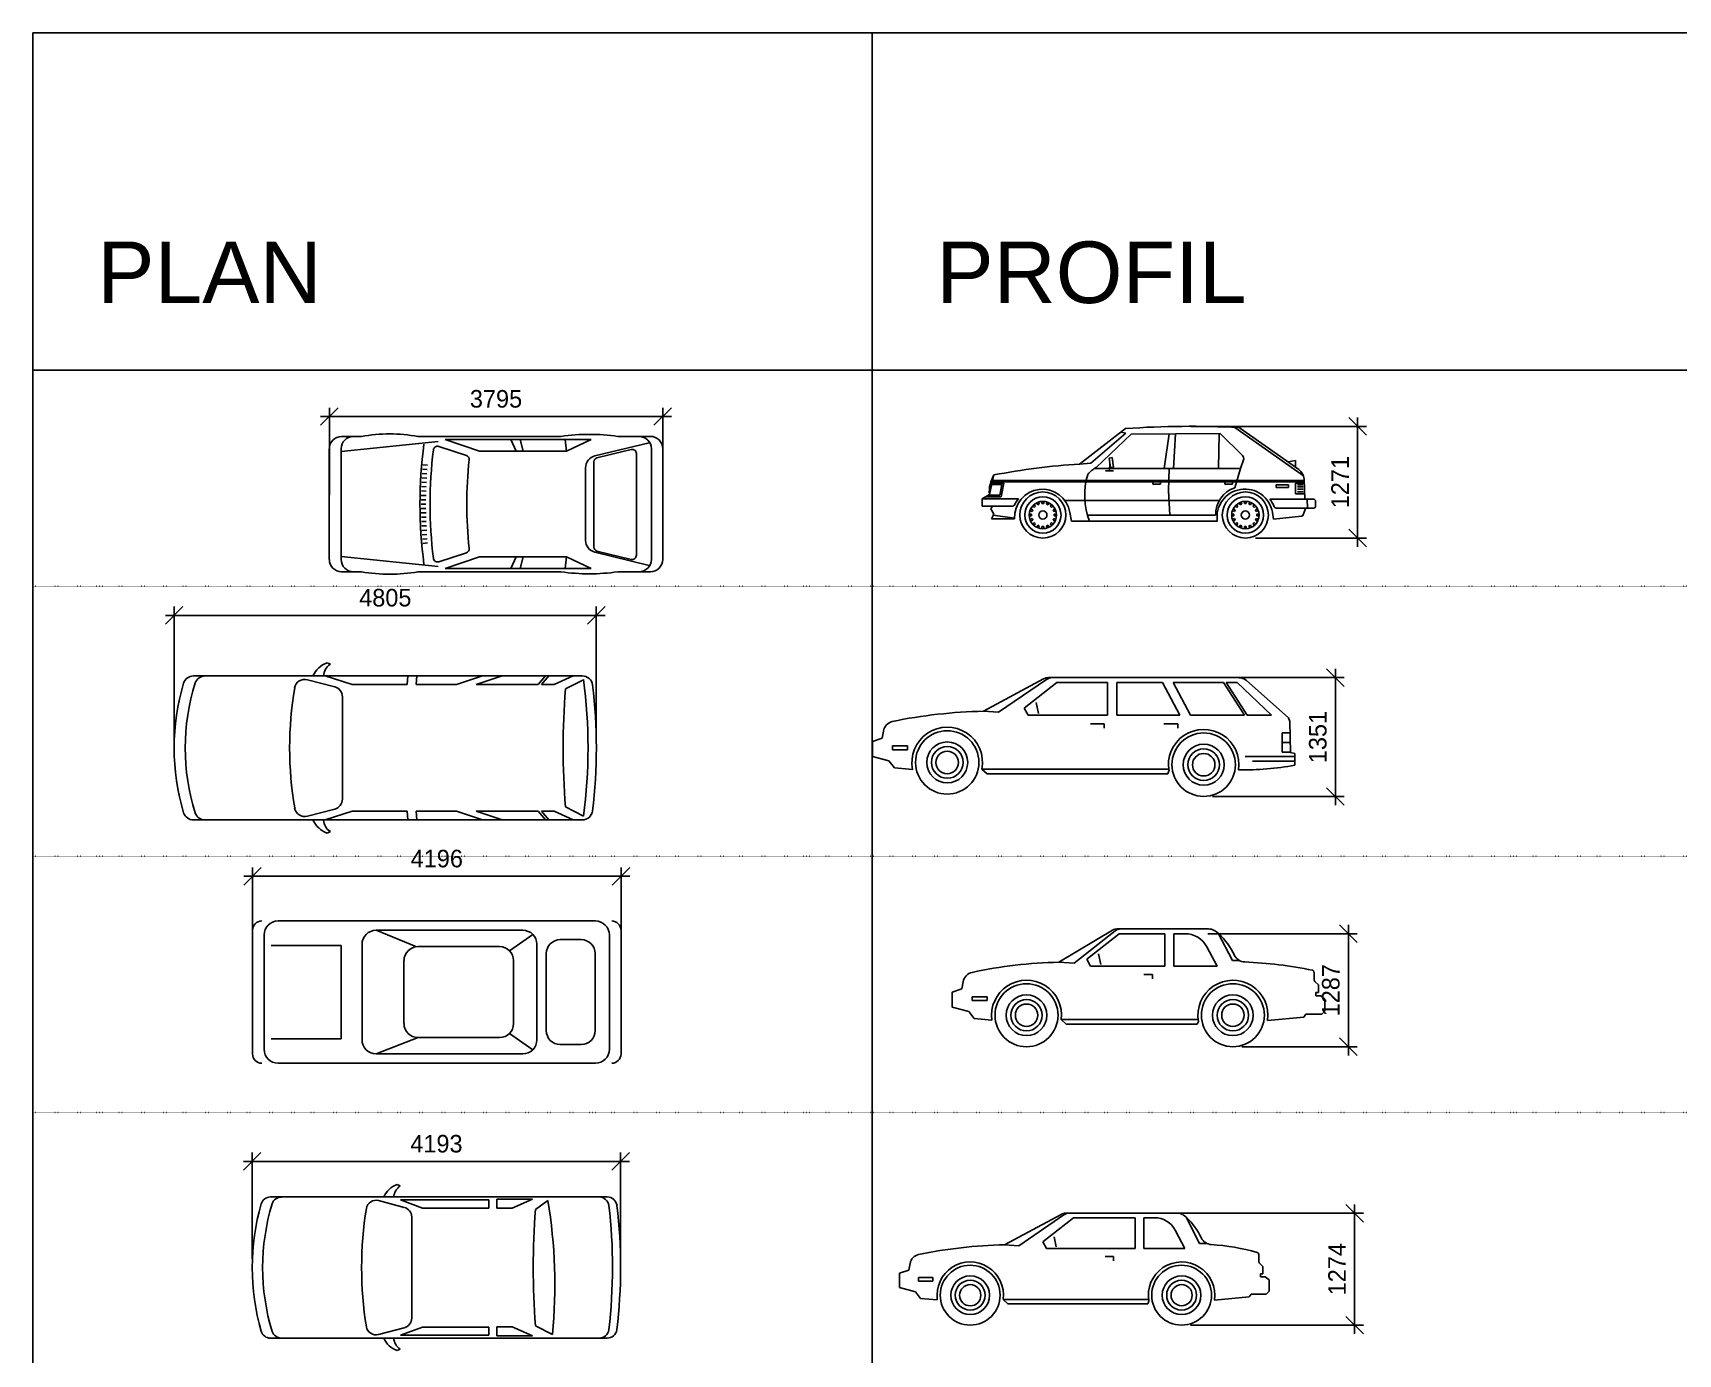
# Model space of a CAD drawing. Header units: millimetres. Extents: x 85290 to 188623, y -54691 to 10726.
# Drawn here: x 85290 to 104017, y -4310 to 10726 of the extents above; entities that cross this region are included whole.
import ezdxf

# ---------------------------------------------------------------- set-up
doc = ezdxf.new("R2010")
doc.units = ezdxf.units.MM
doc.linetypes.add('ACAD_ISO07W100', pattern=[3, 0, -3])
for name, color, linetype in [('AUTO', 150, 'Continuous'), ('RAZMER', 5, 'Continuous'), ('tekst', 53, 'Continuous')]:
    doc.layers.add(name, color=color, linetype=linetype)
doc.styles.add('Luda', font='arial.ttf', dxfattribs={"height": 250})
doc.styles.add('WROMLATS', font='wromlats.shx', dxfattribs={"bigfont": 'bigfont.shx'})
doc.dimstyles.new('juka', dxfattribs={"dimscale": 100, "dimtxt": 2, "dimasz": 2, "dimexe": 1, "dimexo": 1, "dimgap": 1, "dimtad": 1, "dimtoh": 1, "dimdec": 0, "dimzin": 0, "dimdsep": 46, "dimtxsty": 'WROMLATS', "dimblk": 'OBLIQUE', "dimcen": -3, "dimdle": 1, "dimclrd": 256, "dimclre": 256, "dimclrt": 256, "dimadec": 0, "dimazin": 0, "dimtfac": 1, "dimtdec": 0, "dimtix": 1, "dimtmove": 2, "dimatfit": 3, "dimldrblk": 'ORIGIN2', "dimfxl": 1, "dimtvp": 2.5, "dimtolj": 1, "dimtzin": 0, "dimarcsym": 0})

# ---------------------------------------------------------------- blocks, each defined once
blk = doc.blocks.new('a_34')
at = {"linetype": 'Continuous'}
for p, q in [((-966.9, 203.7), (-907.4, 203.7)), ((-737.2, 203.7), (-306.4, 203.7)), ((-135.1, 203.7), (-36.9, 203.7)), ((-1003.9, -166.8), (-1003.9, 166.8)), ((-675.7, 188.3), (-968.5, 158.2)), ((-968.5, -166.8), (-968.5, 166.8)), ((-591.1, 146.6), (-674.4, 173.6)), ((-655.3, 194.3), (-215.8, 194.3)), ((-551.5, 159.1), (-655.3, 194.3)), ((-290, 159.1), (-551.5, 159.1)), ((-457.7, 194.3), (-441.2, 159.1)), ((-429, 194.3), (-420.3, 159.1)), ((-293.8, 194.3), (-290, 159.1)), ((-215.8, 194.3), (-290, 159.1)), ((-203.9, 145), (-40.3, 184.7)), ((-198, 139.3), (-94.6, 164.4)), ((-79.4, 152.5), (-79.4, -154.4)), ((-34.1, -166.8), (-34.1, 166.8)), ((0, -166.8), (0, 166.8)), ((-723.3, 105.2), (-708.9, 104.1)), ((-722.2, 118.3), (-707.8, 117.1)), ((-232.1, -109.1), (-232.1, 109.1)), ((-207.4, 127.4), (-207.4, -129.3)), ((-726.3, 52.7), (-711.9, 52.1)), ((-725.7, 65.8), (-711.4, 65.1)), ((-725.1, 79), (-710.6, 78.1)), ((-724.2, 92.1), (-709.8, 91.1)), ((-727.3, 13.1), (-712.9, 13)), ((-727.1, 26.3), (-712.7, 26)), ((-726.8, 39.5), (-712.4, 39.1)), ((-727.4, 0), (-712.9, 0)), ((-727.3, -13.1), (-712.9, -13)), ((-727.1, -26.3), (-712.7, -26)), ((-726.8, -39.5), (-712.4, -39.1)), ((-726.3, -52.7), (-711.9, -52.1)), ((-725.7, -65.8), (-711.4, -65.1)), ((-725.1, -79), (-710.6, -78.1)), ((-724.2, -92.1), (-709.8, -91.1)), ((-723.3, -105.2), (-708.9, -104.1)), ((-722.2, -118.3), (-707.8, -117.1)), ((-591.1, -146.6), (-674.4, -173.6)), ((-203.9, -145), (-40.3, -184.7)), ((-198, -141.3), (-94.6, -166.4)), ((-675.7, -188.3), (-968.5, -158.2)), ((-551.5, -159.1), (-655.3, -194.3)), ((-655.3, -194.3), (-215.8, -194.3)), ((-290, -159.1), (-551.5, -159.1)), ((-457.7, -194.3), (-441.2, -159.1)), ((-429, -194.3), (-420.3, -159.1)), ((-293.8, -194.3), (-290, -159.1)), ((-215.8, -194.3), (-290, -159.1)), ((-966.9, -203.7), (-907.4, -203.7)), ((-737.2, -203.7), (-306.4, -203.7)), ((-135.1, -203.7), (-36.9, -203.7))]:
    blk.add_line(p, q, dxfattribs=at)
for centre, radius, start, end in [((-966.9, 166.8), 36.9, 90.0171, 179.9829), ((-931.6, 166.8), 36.9, 90.0171, 179.9829), ((-822.3, -267.5), 478.8, 79.7616, 100.2384), ((-220.8, -377.7), 587.7, 81.6216, 98.3784), ((-71, 166.8), 36.9, 0.0171, 89.9828), ((-36.9, 166.9), 36.9, 359.9176, 90.0825), ((629.7, 0), 1360.7, 172.3671, 187.6329), ((645, 0), 1345.4, 173.0262, 186.9738), ((-678.2, 161.9), 12.3, 71.8301, 173.1644), ((-91.7, 152.5), 12.3, 0.0891, 103.6339), ((-595, 134.8), 12.4, 354.0256, 71.8945), ((637.1, 0), 1227.1, 173.7528, 186.2472), ((-195.2, 109.1), 36.9, 103.6822, 179.9556), ((-195.1, 127.4), 12.3, 103.7393, 180.0891), ((-595, -134.8), 12.4, 288.1055, 5.9744), ((-195.2, -109.1), 36.9, 180.0444, 256.3177), ((-195.1, -129.3), 12.3, 179.911, 256.2607), ((-966.9, -166.8), 36.9, 180.0171, 269.9829), ((-931.6, -166.8), 36.9, 180.0171, 269.9829), ((-678.2, -161.9), 12.3, 186.8356, 288.1699), ((-91.7, -154.4), 12.3, 256.3661, 359.9108), ((-71, -166.8), 36.9, 270.0172, 359.9829), ((-36.9, -166.9), 36.9, 269.9174, 0.0824), ((-822.3, 267.5), 478.8, 259.7616, 280.2384), ((-220.8, 377.7), 587.7, 261.6216, 278.3784)]:
    blk.add_arc(centre, radius, start, end, dxfattribs=at)
blk = doc.blocks.new('a_35')
at = {"linetype": 'Continuous'}
for p, q in [((-360.5, 329.6), (-499.3, 222.7)), ((-465.4, 225.3), (-359.5, 316)), ((-344.3, 312.8), (-449.4, 212.2)), ((-359.5, 316), (-375.2, 318.4)), ((-76.2, 315.2), (-344.3, 312.8)), ((-229, 313.9), (-244.8, 209.9)), ((-210, 314), (-216.7, 209.9)), ((-78.9, 315.2), (-81.4, 209.9)), ((-8.8, 248.3), (-76.2, 315.2)), ((175.1, 187), (-31.5, 333.2)), ((161.1, 206.3), (-14.2, 330.3)), ((-499.3, 222.7), (-465.4, 225.3)), ((-453.6, 209.9), (-14.7, 209.9)), ((-421.6, 202.1), (-397.3, 202.1)), ((-400.8, 242.2), (-409.9, 241)), ((-406, 212), (-409.9, 241)), ((-408, 226.5), (-409.5, 202.1)), ((-397, 213.2), (-406, 212)), ((-397, 213.2), (-400.8, 242.2)), ((-229, 209.9), (-231.9, 142.9)), ((-14.7, 209.9), (-31.6, 151.2)), ((-14.7, 209.9), (-5.9, 235.5)), ((128.8, 229.2), (150.8, 234)), ((150.8, 234), (150.8, 213.6)), ((150.8, 214.6), (150.8, 214.6)), ((-757.1, 190), (-771, 131.3)), ((-763.8, 161.4), (-733.1, 161.4)), ((-762.8, 165.6), (-727.1, 165.6)), ((-762, 173.5), (176.9, 173.5)), ((-762, 169), (177.1, 169)), ((-733.1, 161.4), (-739.6, 129.1)), ((-727.1, 165.6), (-735.4, 123.7)), ((-278.2, 162.2), (-278.2, 169)), ((-255.3, 162.2), (-278.2, 162.2)), ((-255.3, 169), (-255.3, 162.2)), ((-61.5, 162.2), (-61.5, 169)), ((-38.7, 162.2), (-61.5, 162.2)), ((-38.7, 169), (-38.7, 162.2)), ((92.6, 160.3), (92.6, 152.3)), ((130.3, 160.3), (92.6, 160.3)), ((92.6, 152.3), (130.3, 152.3)), ((130.3, 152.3), (130.3, 160.3)), ((177.3, 165.1), (151.1, 165.1)), ((151.1, 165.1), (151.1, 133.6)), ((157.1, 160.3), (174.4, 160.3)), ((157.1, 154.1), (174.4, 154.1)), ((179.4, 117.2), (176.7, 177.8)), ((-771, 131.3), (-792.4, 118.5)), ((-792.4, 118.5), (-792.4, 95.6)), ((-683, 118.5), (-792.4, 118.5)), ((-735.4, 123.7), (-783.7, 123.7)), ((-739.6, 129.1), (-774.6, 129.1)), ((-637.1, 100.4), (-632.2, 95.6)), ((-628, 106.5), (-625.4, 100.1)), ((-625.4, 100.1), (-620.6, 102.1)), ((-623.2, 108.5), (-620.6, 102.1)), ((-612.5, 110.7), (-612.5, 103.7)), ((-612.5, 103.7), (-607.2, 103.7)), ((-607.2, 110.7), (-607.2, 103.7)), ((-596.5, 108.5), (-599.2, 102.1)), ((-599.2, 102.1), (-594.3, 100.1)), ((-591.6, 106.5), (-594.3, 100.1)), ((-582.6, 100.4), (-587.4, 95.6)), ((-543.9, 113.4), (-78.4, 113.4)), ((-231.9, 142.9), (-227.4, 68.7)), ((-27.3, 100.4), (-22.4, 95.6)), ((-18.2, 106.5), (-15.5, 100.1)), ((-15.5, 100.1), (-10.7, 102.1)), ((-13.4, 108.5), (-10.7, 102.1)), ((-2.6, 110.7), (-2.6, 103.7)), ((-2.6, 103.7), (2.6, 103.7)), ((2.6, 110.7), (2.6, 103.7)), ((13.4, 108.5), (10.7, 102.1)), ((10.7, 102.1), (15.5, 100.1)), ((18.2, 106.5), (15.5, 100.1)), ((27.3, 100.4), (22.4, 95.6)), ((73.3, 117.2), (205.2, 117.2)), ((151.1, 133.6), (178.7, 133.6)), ((157.1, 147.1), (174.4, 147.1)), ((157.1, 139.2), (174.4, 139.2)), ((186.9, 90.1), (185.7, 117.2)), ((211.6, 96.4), (211.3, 111.1)), ((-792.4, 95.6), (-701.2, 95.6)), ((-761.9, 95.6), (-766.1, 87.8)), ((-766.1, 87.8), (-757.9, 72.1)), ((-757.9, 72.1), (-764.4, 58.4)), ((-764.4, 58.4), (-695, 58.4)), ((-695.1, 60), (-759.2, 69.4)), ((-651, 72), (-644.1, 72)), ((-651, 66.9), (-644.1, 66.9)), ((-648.9, 82.8), (-642.5, 80.2)), ((-648.9, 56.1), (-642.5, 58.7)), ((-646.9, 87.6), (-640.5, 85)), ((-646.9, 51.2), (-640.5, 53.9)), ((-644.1, 66.9), (-644.1, 72)), ((-642.5, 80.2), (-640.5, 85)), ((-640.5, 53.9), (-642.5, 58.7)), ((-640.8, 96.8), (-635.9, 91.9)), ((-635.9, 91.9), (-632.2, 95.6)), ((-587.4, 95.6), (-583.8, 91.9)), ((-578.9, 96.8), (-583.8, 91.9)), ((-572.8, 87.6), (-579.2, 85)), ((-579.2, 85), (-577.1, 80.2)), ((-577.1, 58.7), (-579.2, 53.9)), ((-572.8, 51.2), (-579.2, 53.9)), ((-570.8, 82.8), (-577.1, 80.2)), ((-570.8, 56.1), (-577.1, 58.7)), ((-575.6, 72), (-575.6, 66.9)), ((-568.7, 72), (-575.6, 72)), ((-568.7, 66.9), (-575.6, 66.9)), ((-524, 50.9), (-528.5, 77.4)), ((-524, 50.9), (-84.4, 50.9)), ((-475.2, 68.7), (-89.5, 68.7)), ((-41.2, 72), (-34.3, 72)), ((-41.2, 66.9), (-34.3, 66.9)), ((-39.1, 82.8), (-32.7, 80.2)), ((-39.1, 56.1), (-32.7, 58.7)), ((-37, 87.6), (-30.6, 85)), ((-37, 51.2), (-30.6, 53.9)), ((-34.3, 66.9), (-34.3, 72)), ((-32.7, 80.2), (-30.6, 85)), ((-30.6, 53.9), (-32.7, 58.7)), ((-30.9, 96.8), (-26.1, 91.9)), ((-26.1, 91.9), (-22.4, 95.6)), ((22.4, 95.6), (26.1, 91.9)), ((31, 96.8), (26.1, 91.9)), ((37, 87.6), (30.6, 85)), ((30.6, 85), (32.7, 80.2)), ((32.7, 58.7), (30.6, 53.9)), ((37, 51.2), (30.6, 53.9)), ((39.1, 82.8), (32.7, 80.2)), ((39.1, 56.1), (32.7, 58.7)), ((41.2, 72), (34.3, 72)), ((34.3, 72), (34.3, 66.9)), ((41.2, 66.9), (34.3, 66.9)), ((84.9, 56.9), (81.4, 77.4)), ((84.9, 56.9), (169.2, 66)), ((92.8, 90.1), (205.5, 90.1)), ((174.3, 69.9), (180.3, 85.7)), ((180.7, 88.2), (180.6, 90.1)), ((-640.8, 42.1), (-635.9, 47)), ((-637.1, 38.5), (-632.2, 43.3)), ((-632.2, 43.3), (-635.9, 47)), ((-628, 32.4), (-625.4, 38.8)), ((-620.6, 36.8), (-625.4, 38.8)), ((-623.2, 30.4), (-620.6, 36.8)), ((-607.2, 35.2), (-612.5, 35.2)), ((-612.5, 28.2), (-612.5, 35.2)), ((-607.2, 28.2), (-607.2, 35.2)), ((-594.3, 38.8), (-599.2, 36.8)), ((-596.5, 30.4), (-599.2, 36.8)), ((-591.6, 32.4), (-594.3, 38.8)), ((-583.8, 47), (-587.4, 43.3)), ((-582.6, 38.5), (-587.4, 43.3)), ((-578.9, 42.1), (-583.8, 47)), ((-30.9, 42.1), (-26.1, 47)), ((-27.3, 38.5), (-22.4, 43.3)), ((-22.4, 43.3), (-26.1, 47)), ((-18.2, 32.4), (-15.5, 38.8)), ((-10.7, 36.8), (-15.5, 38.8)), ((-13.4, 30.4), (-10.7, 36.8)), ((-2.6, 28.2), (-2.6, 35.2)), ((2.6, 35.2), (-2.6, 35.2)), ((2.6, 28.2), (2.6, 35.2)), ((15.5, 38.8), (10.7, 36.8)), ((13.4, 30.4), (10.7, 36.8)), ((18.2, 32.4), (15.5, 38.8)), ((26.1, 47), (22.4, 43.3)), ((27.3, 38.5), (22.4, 43.3)), ((31, 42.1), (26.1, 47))]:
    blk.add_line(p, q, dxfattribs=at)
for centre, radius in [((-609.8, 69.4), 69.4), ((-609.8, 69.4), 54.6), ((-609.8, 69.4), 41.2), ((0, 69.4), 69.4), ((0, 69.4), 54.7), ((0, 69.4), 41.2), ((0, 69.4), 41.2), ((-609.8, 69.4), 12.4), ((0, 69.4), 12.4)]:
    blk.add_circle(centre, radius, dxfattribs=at)
for centre, radius, start, end in [((-167.1, -2392.1), 2728.6, 86.9234, 94.0644), ((-21.4, 320), 12.6, 54.9578, 86.5805), ((-17.4, 239.6), 12.3, 340.6596, 45.1819), ((-363.3, -1878.4), 2105.6, 93.7049, 100.7793), ((-412, 140.9), 80.5, 117.6927, 140.7544), ((140.3, 176.4), 36.4, 2.1646, 55.1198), ((-673.9, 139.2), 97.4, 148.5782, 184.6302), ((-274.4, 128.9), 209.6, 162.5112, 201.8236), ((-5.9, 71.7), 83.6, 107.9059, 182.0611), ((-701.3, 101.8), 6.19, 270.3047, 334.5374), ((-623.2, 65.5), 79.9, 138.4402, 155.1071), ((-611.2, 63.3), 83.9, 9.6933, 183.3784), ((-1.4, 63.4), 84, 9.6632, 188.5113), ((8.3, 62.9), 84.7, 21.5745, 39.8593), ((205, 110.9), 6.29, 1.8673, 88.8356), ((92.7, 96.2), 6.06, 200.8374, 270.4021), ((168.4, 72.3), 6.36, 277.3235, 338.5427), ((173.9, 87.9), 6.77, 340.7146, 2.0542), ((205.6, 96.2), 6.03, 268.7806, 1.9144)]:
    blk.add_arc(centre, radius, start, end, dxfattribs=at)
blk = doc.blocks.new('a_36')
at = {"linetype": 'Continuous'}
for p, q in [((-379.6, 278.6), (-522.2, 202)), ((-486.3, 199.9), (-373, 277.2)), ((84.2, 281.6), (-368, 281.6)), ((200.8, 186.5), (100.5, 275.4)), ((-425.4, 209.1), (-348.2, 270.2)), ((-348.2, 270.2), (-227.9, 270.2)), ((-227.9, 270.2), (-227.9, 192.9)), ((-206.3, 270.2), (-206.3, 192.9)), ((-206.3, 270.2), (-97.7, 270.2)), ((-56.4, 192.9), (-97.7, 270.2)), ((-31.6, 192.9), (-72.8, 270.2)), ((-72.8, 270.2), (46.9, 270.2)), ((96.7, 192.9), (46.9, 270.2)), ((103.2, 192.9), (53.4, 270.2)), ((53.4, 270.2), (79.3, 270.2)), ((79.3, 270.2), (160.8, 192.9)), ((-522.2, 202), (-486.3, 199.9)), ((-416, 192.9), (-425.4, 209.1)), ((-397.1, 222.4), (-391.9, 196.9)), ((-227.9, 192.9), (-416, 192.9)), ((-268.8, 172.2), (-236.3, 172.2)), ((-236.3, 172.2), (-236.3, 161.9)), ((-56.4, 192.9), (-206.3, 192.9)), ((-94.2, 172.2), (-61.7, 172.2)), ((-61.7, 172.2), (-61.7, 161.9)), ((96.7, 192.9), (-31.6, 192.9)), ((160.8, 192.9), (103.2, 192.9)), ((204.3, 177.6), (200.8, 186.5)), ((205.8, 103.8), (204.3, 177.6)), ((-762.6, 138.3), (-785.8, 130.4)), ((-785.8, 130.4), (-785.8, 94.6)), ((-759.6, 155), (-762.6, 138.3)), ((-738, 119.6), (-702.5, 119.6)), ((-738, 110.7), (-738, 119.6)), ((-702.5, 119.6), (-702.5, 110.7)), ((204.8, 151.1), (186.1, 151.1)), ((186.1, 151.1), (186.1, 104.8)), ((186.1, 127.9), (205.3, 127.9)), ((-785.8, 94.6), (-746.3, 84.1)), ((-746.3, 84.1), (-733.1, 67.4)), ((-702.5, 110.7), (-738, 110.7)), ((98, 94.5), (216.1, 94.5)), ((216.1, 83.7), (115.7, 83.7)), ((186.1, 104.8), (205.8, 104.8)), ((216.1, 101.9), (205.8, 103.8)), ((216.1, 74), (216.1, 101.9)), ((-733.1, 67.4), (-690.1, 63.7)), ((-526, 64.9), (-513.5, 53.6)), ((-83, 64.9), (-526, 64.9)), ((-513.5, 53.6), (-85.2, 53.6)), ((-85.2, 53.6), (-82.3, 60.3))]:
    blk.add_line(p, q, dxfattribs=at)
for centre, radius in [((-608.2, 80.6), 75.2), ((-608.2, 80.6), 48.6), ((-608.2, 80.6), 37.5), ((0, 75.2), 75.2), ((0, 75.2), 48.7), ((-608.2, 80.6), 26.7), ((0, 75.2), 37.5), ((0, 75.2), 26.7)]:
    blk.add_circle(centre, radius, dxfattribs=at)
for centre, radius, start, end in [((-367.7, 255.9), 25.7, 90.6263, 117.724), ((-358.9, 256.4), 25.2, 90.51, 124.1134), ((84, 256.4), 25.1, 48.9103, 89.6088), ((-496.3, -1001.2), 1203.5, 91.2358, 101.6089), ((-731.7, 150.2), 28.3, 103.8131, 170.1151), ((-608.2, 80.5), 83.7, 349.2326, 191.6066), ((0, 75.3), 83.6, 351.4975, 190.3391), ((93, 745.7), 682.8, 269.1379, 280.3894)]:
    blk.add_arc(centre, radius, start, end, dxfattribs=at)
blk = doc.blocks.new('a_37')
at = {"linetype": 'Continuous'}
for p, q in [((-630.6, 198.4), (-638.5, 201.9)), ((-955.3, 170.8), (-33.4, 170.8)), ((-684.9, 161.9), (-620.4, 145)), ((-643.1, 170.8), (-579.4, 150.2)), ((-448.5, 150.2), (-446.9, 170.8)), ((-426.9, 150.2), (-425.3, 170.8)), ((-269.8, 170.8), (-331.8, 150.2)), ((-223, 170.8), (-285, 150.2)), ((-120.5, 170.8), (-137.6, 150.2)), ((-112.7, 170.8), (-129.7, 150.2)), ((-54.9, 170.8), (-99.9, 150.2)), ((-73.3, 139.8), (-30.6, 161.9)), ((-602.1, 121.2), (-602.1, -121.1)), ((-579.4, 150.2), (-448.5, 150.2)), ((-426.9, 150.2), (-331.8, 150.2)), ((-285, 150.2), (-137.6, 150.2)), ((-129.7, 150.2), (-99.9, 150.2)), ((-684.9, -161.9), (-620.4, -144.9)), ((-643.1, -170.8), (-579.4, -150.1)), ((-579.4, -150.1), (-448.5, -150.1)), ((-448.5, -150.1), (-446.9, -170.8)), ((-426.9, -150.1), (-425.3, -170.8)), ((-426.9, -150.1), (-331.8, -150.1)), ((-269.8, -170.8), (-331.8, -150.1)), ((-223, -170.8), (-285, -150.1)), ((-285, -150.1), (-137.6, -150.1)), ((-120.5, -170.8), (-137.6, -150.1)), ((-112.7, -170.8), (-129.7, -150.1)), ((-129.7, -150.1), (-99.9, -150.1)), ((-54.9, -170.8), (-99.9, -150.1)), ((-73.3, -139.8), (-30.8, -161.7)), ((-955.3, -170.8), (-33.6, -170.8)), ((-630.6, -198.4), (-638.5, -201.8))]:
    blk.add_line(p, q, dxfattribs=at)
for centre, radius, start, end in [((-618.8, 146.8), 58.4, 109.6789, 155.7399), ((-612, 168.9), 34.9, 122.3214, 176.8404), ((-955.2, 146.2), 24.7, 90.1079, 162.4252), ((-927.8, 146.2), 24.6, 90.0276, 161.4374), ((-691.2, 138.1), 24.6, 75.1722, 170.127), ((-33.4, 146.3), 24.6, 7.3198, 90.0292), ((-1213.9, 0.9), 1194.2, 352.1758, 7.7498), ((-460.8, 0), 540.3, 163.4825, 196.5175), ((-464, 0), 511, 162.4556, 197.5444), ((123.6, 0), 850.9, 170.3706, 189.6294), ((-626.7, 121.2), 24.6, 359.9513, 75.2558), ((1721, 0), 1799.8, 175.5447, 184.4553), ((-1228.1, 0.9), 1228.1, 352.9727, 6.9466), ((-955.2, -146.1), 24.7, 197.5748, 269.8921), ((-927.8, -146.2), 24.6, 198.5626, 269.9724), ((-691.2, -138.1), 24.6, 189.873, 284.8278), ((-626.7, -121.2), 24.6, 284.7442, 0.0487), ((-33.6, -146.2), 24.6, 269.9606, 352.6107), ((-618.8, -146.8), 58.4, 204.2601, 250.3211), ((-612, -168.9), 34.9, 183.1596, 237.6786)]:
    blk.add_arc(centre, radius, start, end, dxfattribs=at)
blk = doc.blocks.new('a_38')
at = {"linetype": 'Continuous'}
for p, q in [((-326.4, 315.9), (-471.3, 229)), ((-430.5, 226.6), (-318.9, 314.3)), ((-66.1, 319.1), (-313.2, 319.1)), ((-396.1, 237.1), (-308.6, 306.3)), ((-308.6, 306.3), (-184.8, 306.3)), ((-184.8, 306.3), (-184.8, 218.7)), ((-160.3, 306.3), (-129.9, 306.3)), ((-160.3, 306.3), (-160.3, 218.7)), ((-42.9, 218.7), (-70.8, 270.9)), ((-39.8, 308), (-1.2, 233.2)), ((-471.3, 229), (-430.5, 226.6)), ((-385.5, 218.7), (-396.1, 237.1)), ((-364, 252.1), (-358.2, 223.1)), ((-1.2, 233.2), (18.9, 233.2)), ((-184.8, 218.7), (-385.5, 218.7)), ((-241.5, 195.3), (-217.7, 195.3)), ((-217.7, 195.3), (-217.7, 183.5)), ((-42.9, 218.7), (-160.3, 218.7)), ((219.9, 183), (219.9, 202)), ((-734.3, 156.7), (-760.6, 147.8)), ((-760.6, 147.8), (-760.6, 107.2)), ((-731, 175.8), (-734.3, 156.7)), ((-706.4, 125.5), (-706.4, 135.5)), ((-706.4, 135.5), (-666.2, 135.5)), ((-666.2, 135.5), (-666.2, 125.5)), ((232.2, 167.3), (223.8, 174.6)), ((224.9, 146.7), (232.2, 146.7)), ((224.9, 137.8), (224.9, 146.7)), ((238.1, 137.8), (224.9, 137.8)), ((232.2, 146.7), (232.2, 167.3)), ((249.5, 128.8), (238.1, 137.8)), ((-760.6, 107.2), (-715.9, 95.3)), ((-715.9, 95.3), (-700.8, 76.4)), ((-666.2, 125.5), (-706.4, 125.5)), ((249.5, 97), (241.1, 88.1)), ((249.5, 128.8), (249.5, 97)), ((-700.8, 76.4), (-653.3, 72.3)), ((-94.1, 73.6), (-465.2, 73.6)), ((-465.2, 73.6), (-451.9, 60.8)), ((-451.9, 60.8), (-96.5, 60.8)), ((-96.5, 60.8), (-93.3, 68.3)), ((192.5, 80.3), (93.8, 71.3)), ((198.1, 88.1), (192.5, 80.3)), ((241.1, 88.1), (198.1, 88.1))]:
    blk.add_line(p, q, dxfattribs=at)
for centre, radius in [((-559.3, 85.3), 85.4), ((-559.3, 85.3), 55.2), ((0, 85.3), 85.3), ((0, 85.3), 55.2), ((-559.3, 85.3), 42.5), ((-559.3, 85.3), 30.3), ((0, 85.3), 42.5), ((0, 85.3), 30.3)]:
    blk.add_circle(centre, radius, dxfattribs=at)
for centre, radius, start, end in [((-313.3, 291.2), 27.9, 89.7842, 118.0102), ((-303.2, 291.4), 27.7, 89.8209, 124.3497), ((-66, 285.8), 33.3, 62.299, 90.2179), ((-76.6, 266.3), 55.5, 46.1166, 61.9786), ((-129.9, 239.2), 67.1, 28.1512, 89.9408), ((-180.3, 158.9), 204.9, 25.9184, 46.0321), ((-442.4, -1041.6), 1270.9, 91.302, 102.0177), ((33.9, 262.8), 33.3, 205.6494, 266.7141), ((-20, -972.7), 1203.4, 78.6982, 87.5225), ((-699.3, 170.3), 32.1, 103.8131, 170.1151), ((-559.3, 85.3), 94.8, 352.8978, 187.891), ((0, 85.3), 94.8, 351.518, 190.318), ((214.4, 202.2), 5.42, 358.4949, 75.0133), ((230.9, 183), 11, 179.9879, 230.1469)]:
    blk.add_arc(centre, radius, start, end, dxfattribs=at)
blk = doc.blocks.new('a_39')
at = {"linetype": 'Continuous'}
for p, q in [((-69.5, 192.7), (-929.5, 192.7)), ((-999, 167.4), (-999, -167.4)), ((-967.4, 154.8), (-967.4, -154.8)), ((-556.6, 123.2), (-664.1, 167.4)), ((-664.1, 167.4), (-266, 167.4)), ((-302.4, 112.1), (-239.2, 156.3)), ((-108, 142.2), (-164.9, 142.2)), ((-31.6, -154.8), (-31.6, 154.8)), ((0, 167.4), (0, -167.4)), ((-948.4, 126.4), (-758.9, 126.4)), ((-758.9, 126.4), (-758.9, -126.4)), ((-702, -129.5), (-702, 129.5)), ((-550.3, 123.2), (-329.2, 123.2)), ((-228.1, 129.5), (-228.1, -129.5)), ((-202.8, 104.2), (-202.8, -104.2)), ((-70.1, -104.2), (-70.1, 104.2)), ((-588.3, -85.3), (-588.3, 85.3)), ((-291.3, 85.3), (-291.3, -85.3)), ((-758.9, -126.4), (-948.4, -126.4)), ((-550.3, -123.2), (-664.1, -167.4)), ((-329.2, -123.2), (-550.3, -123.2)), ((-302.4, -112.1), (-239.2, -156.3)), ((-266, -167.4), (-664.1, -167.4)), ((-164.9, -142.2), (-108, -142.2)), ((-929.5, -192.7), (-69.5, -192.7))]:
    blk.add_line(p, q, dxfattribs=at)
for centre, radius, start, end in [((-973.7, 167.5), 25.2, 89.9139, 180.0862), ((-929.5, 154.8), 37.9, 90.0017, 179.9983), ((-69.5, 154.8), 37.9, 0.0017, 89.9983), ((-25.3, 167.4), 25.3, 0.0456, 89.9544), ((-664.1, 129.6), 37.9, 89.9653, 180.0862), ((-266, 129.6), 37.9, 359.9138, 90.0347), ((-164.9, 104.2), 37.9, 90.0017, 179.9983), ((-108.1, 104.2), 37.9, 0.0018, 89.9466), ((-550.3, 85.3), 37.9, 90.0017, 179.9983), ((-329.2, 85.3), 37.9, 0.0017, 89.9982), ((-550.3, -85.3), 37.9, 180.0017, 269.9983), ((-329.2, -85.3), 37.9, 270.0018, 359.9983), ((-664.1, -129.6), 37.9, 179.9138, 270.0347), ((-266, -129.6), 37.9, 269.9653, 0.0862), ((-164.9, -104.2), 37.9, 180.0017, 269.9983), ((-108.1, -104.2), 37.9, 270.0533, 359.9982), ((-973.7, -167.5), 25.2, 179.9138, 270.0861), ((-929.5, -154.8), 37.9, 180.0017, 269.9983), ((-69.5, -154.8), 37.9, 270.0017, 359.9983), ((-25.3, -167.4), 25.3, 270.0456, 359.9544)]:
    blk.add_arc(centre, radius, start, end, dxfattribs=at)
blk = doc.blocks.new('a_49')
at = {"linetype": 'Continuous'}
for p, q in [((-326.6, 300.2), (-480.2, 217.6)), ((-441.5, 215.3), (-319.4, 298.7)), ((-375.8, 225.3), (-292.7, 291.1)), ((-12.8, 303.3), (-314, 303.3)), ((-292.7, 291.1), (-125.7, 291.1)), ((-125.7, 291.1), (-125.7, 207.8)), ((-102.4, 291.1), (-102.4, 207.8)), ((-102.4, 291.1), (-73.5, 291.1)), ((12.1, 292.6), (48.8, 221.6)), ((-365.7, 207.8), (-375.8, 225.3)), ((-345.3, 239.6), (-339.8, 212)), ((9.2, 207.8), (-17.4, 257.4)), ((-480.2, 217.6), (-441.5, 215.3)), ((-125.7, 207.8), (-365.7, 207.8)), ((-207.2, 185.6), (-184.6, 185.6)), ((-184.6, 185.6), (-184.6, 174.4)), ((9.2, 207.8), (-102.4, 207.8)), ((48.8, 221.6), (67.9, 221.6)), ((208.9, 173.9), (208.9, 192)), ((-739.1, 148.9), (-764.1, 140.5)), ((-764.1, 140.5), (-764.1, 101.9)), ((-736, 167), (-739.1, 148.9)), ((220.6, 159), (212.7, 165.9)), ((213.7, 130.9), (213.7, 139.4)), ((213.7, 139.4), (220.6, 139.4)), ((220.6, 139.4), (220.6, 159)), ((-764.1, 101.9), (-721.6, 90.6)), ((-721.6, 90.6), (-707.3, 72.6)), ((-712.6, 128.8), (-674.4, 128.8)), ((-712.6, 119.3), (-712.6, 128.8)), ((-674.4, 119.3), (-712.6, 119.3)), ((-674.4, 128.8), (-674.4, 119.3)), ((226.2, 130.9), (213.7, 130.9)), ((237.1, 122.4), (226.2, 130.9)), ((237.1, 92.2), (229.1, 83.7)), ((237.1, 122.4), (237.1, 92.2)), ((-707.3, 72.6), (-662.1, 68.7)), ((-483.4, 69.9), (-470.8, 57.8)), ((-89.4, 69.9), (-483.4, 69.9)), ((-470.8, 57.8), (-91.7, 57.8)), ((-91.7, 57.8), (-88.7, 64.9)), ((183, 76.3), (89.1, 67.8)), ((188.3, 83.7), (183, 76.3)), ((229.1, 83.7), (188.3, 83.7))]:
    blk.add_line(p, q, dxfattribs=at)
for centre, radius in [((-572.9, 81.1), 81.1), ((0, 81.1), 81.1), ((-572.9, 81.1), 52.4), ((-572.9, 81.1), 40.5), ((-572.9, 81.1), 28.8), ((0, 81.1), 52.4), ((0, 81.1), 40.4), ((0, 81.1), 28.7)]:
    blk.add_circle(centre, radius, dxfattribs=at)
for centre, radius, start, end in [((-314.1, 276.7), 26.5, 89.7842, 118.0102), ((-304.5, 276.9), 26.4, 89.8211, 124.3497), ((-73.4, 227.6), 63.5, 28.0429, 90.0491), ((-12.7, 271.6), 31.6, 62.299, 90.2179), ((-25.3, 249.6), 57, 46.7125, 61.3826), ((-122.7, 150.2), 196.2, 25.9563, 45.9058), ((82.3, 250), 31.8, 205.8888, 266.4746), ((-705.9, 161.8), 30.5, 103.8131, 170.1151), ((-451.7, -1086.5), 1304.4, 91.2513, 101.5619), ((45.2, -369.2), 588.4, 74.2252, 86.5706), ((203.8, 192.1), 5.15, 358.495, 75.0124), ((-572.8, 81.1), 90.1, 352.8976, 187.8913), ((0, 81.1), 90.1, 351.518, 190.3179), ((219.4, 173.9), 10.5, 179.9879, 230.1469)]:
    blk.add_arc(centre, radius, start, end, dxfattribs=at)
blk = doc.blocks.new('a_50')
at = {"linetype": 'Continuous'}
for p, q in [((-597.1, 221.1), (-605.7, 224.8)), ((-948.8, 191.3), (-36.2, 191.3)), ((-655.9, 181.6), (-586.1, 163.2)), ((-596.1, 183.2), (-357.4, 183.2)), ((-536.9, 161.4), (-596.1, 183.2)), ((-357.4, 183.2), (-357.4, 161.4)), ((-238.9, 185.4), (-335, 185.4)), ((-335, 185.4), (-335, 160.8)), ((-293.9, 160.8), (-238.9, 185.4)), ((-231, 157.6), (-197.1, 181.5)), ((-566.2, 137.4), (-566.2, -137.3)), ((-357.4, 161.4), (-536.9, 161.4)), ((-335, 160.8), (-293.9, 160.8)), ((-655.9, -181.5), (-586.1, -163.1)), ((-536.9, -161.3), (-596.1, -183.2)), ((-357.4, -161.3), (-536.9, -161.3)), ((-357.4, -183.2), (-357.4, -161.3)), ((-335, -160.8), (-293.9, -160.8)), ((-335, -185.3), (-335, -160.8)), ((-293.9, -160.8), (-238.9, -185.3)), ((-231, -157.5), (-184.8, -181.3)), ((-948.8, -191.2), (-36.4, -191.2)), ((-597.1, -221), (-605.7, -224.8)), ((-596.1, -183.2), (-357.4, -183.2)), ((-238.9, -185.3), (-335, -185.3))]:
    blk.add_line(p, q, dxfattribs=at)
for centre, radius, start, end in [((-584.1, 165), 63.6, 109.7851, 155.6336), ((-948.8, 164.6), 26.7, 90.0901, 162.5384), ((-919, 164.4), 26.8, 90.2038, 161.2612), ((-662.6, 155.8), 26.7, 75.3063, 169.993), ((-577, 189.2), 37.7, 122.2213, 176.8858), ((-1568.3, -46.5), 1390, 354.433, 9.4411), ((-58.1, 164.6), 26.7, 7.3561, 89.9134), ((-36.2, 164.6), 26.7, 7.3561, 89.9833), ((-370.2, 0), 628.2, 164.0608, 195.9392), ((-376, 0), 594.1, 163.0703, 196.9297), ((294.4, 0), 996.3, 170.7384, 189.2616), ((-592.9, 137.4), 26.7, 0.0066, 75.1306), ((1885.2, 0), 2122, 175.7412, 184.2588), ((-1454.7, 1), 1432.8, 353.2289, 6.6934), ((-1432.8, 1), 1432.8, 353.2289, 6.6934), ((-948.8, -164.5), 26.7, 197.4616, 269.9099), ((-919, -164.4), 26.8, 198.7388, 269.7962), ((-662.6, -155.7), 26.7, 190.007, 284.6937), ((-592.9, -137.3), 26.7, 284.8694, 359.9934), ((-58.3, -164.5), 26.7, 270.1004, 352.471), ((-36.5, -164.5), 26.7, 270.1004, 352.4711), ((-584.1, -164.9), 63.6, 204.3664, 250.2149), ((-577, -189.1), 37.7, 183.1142, 237.7787)]:
    blk.add_arc(centre, radius, start, end, dxfattribs=at)
blk = doc.blocks.new('_Oblique')
at = {"color": 0, "linetype": 'ByBlock', "lineweight": -2}
blk.add_line((-0.5, -0.5), (0.5, 0.5), dxfattribs=at)
blk = doc.blocks.new('*D70')
at = {"layer": 'Defpoints', "color": 0, "transparency": 16777216}
for p in [(88664, 6360), (88664, 5363), (92459, 5363)]:
    blk.add_point(p, dxfattribs=at)
at = {"layer": 'RAZMER', "lineweight": -2, "transparency": 16777216}
for p, q in [((88664, 5463), (88664, 6460)), ((92459, 5463), (92459, 6460)), ((92559, 6360), (88564, 6360))]:
    blk.add_line(p, q, dxfattribs=at)
at = {"layer": 'RAZMER', "lineweight": -2, "transparency": 16777216, "xscale": 200, "yscale": 200, "zscale": 200, "rotation": 180}
blk.add_blockref('_Oblique', (88664, 6360), dxfattribs=at)
at = {"layer": 'RAZMER', "lineweight": -2, "transparency": 16777216, "xscale": 200, "yscale": 200, "zscale": 200}
blk.add_blockref('_Oblique', (92459, 6360), dxfattribs=at)
at = {"layer": 'RAZMER', "transparency": 16777216, "insert": (90561, 6560), "char_height": 200, "attachment_point": 5, "style": 'WROMLATS'}
blk.add_mtext('\\A1;3795', dxfattribs=at)
blk = doc.blocks.new('_Origin2')
at = {"color": 0, "linetype": 'ByBlock', "lineweight": -2}
blk.add_line((-0.5, 0), (-1, 0), dxfattribs=at)
for radius in [0.5, 0.25]:
    blk.add_circle((0, 0), radius, dxfattribs=at)
blk = doc.blocks.new('*D71')
at = {"layer": 'Defpoints', "color": 0, "transparency": 16777216}
for p in [(98370, 6248), (100369, 6248), (99106, 4977)]:
    blk.add_point(p, dxfattribs=at)
at = {"layer": 'RAZMER', "lineweight": -2, "transparency": 16777216}
for p, q in [((98470, 6248), (100469, 6248)), ((100369, 4877), (100369, 6348)), ((99206, 4977), (100469, 4977))]:
    blk.add_line(p, q, dxfattribs=at)
at = {"layer": 'RAZMER', "lineweight": -2, "transparency": 16777216, "xscale": 200, "yscale": 200, "zscale": 200}
for p, rotation in [((100369, 6248), 90), ((100369, 4977), 270)]:
    blk.add_blockref('_Oblique', p, dxfattribs=dict(at, rotation=rotation))
at = {"layer": 'RAZMER', "transparency": 16777216, "insert": (100169, 5613), "char_height": 200, "attachment_point": 5, "rotation": 90, "style": 'WROMLATS'}
blk.add_mtext('\\A1;1271', dxfattribs=at)
blk = doc.blocks.new('*D72')
at = {"layer": 'Defpoints', "color": 0, "transparency": 16777216}
for p in [(86898, 4097), (86898, 2588), (91703, 2588)]:
    blk.add_point(p, dxfattribs=at)
at = {"layer": 'RAZMER', "lineweight": -2, "transparency": 16777216}
for p, q in [((86898, 2688), (86898, 4197)), ((91703, 2688), (91703, 4197)), ((91803, 4097), (86798, 4097))]:
    blk.add_line(p, q, dxfattribs=at)
at = {"layer": 'RAZMER', "lineweight": -2, "transparency": 16777216, "xscale": 200, "yscale": 200, "zscale": 200, "rotation": 180}
blk.add_blockref('_Oblique', (86898, 4097), dxfattribs=at)
at = {"layer": 'RAZMER', "lineweight": -2, "transparency": 16777216, "xscale": 200, "yscale": 200, "zscale": 200}
blk.add_blockref('_Oblique', (91703, 4097), dxfattribs=at)
at = {"layer": 'RAZMER', "transparency": 16777216, "insert": (89301, 4297), "char_height": 200, "attachment_point": 5, "style": 'WROMLATS'}
blk.add_mtext('\\A1;4805', dxfattribs=at)
blk = doc.blocks.new('*D73')
at = {"layer": 'Defpoints', "color": 0, "transparency": 16777216}
for p in [(98617, 3388), (100116, 3388), (98617, 2036)]:
    blk.add_point(p, dxfattribs=at)
at = {"layer": 'RAZMER', "lineweight": -2, "transparency": 16777216}
for p, q in [((98717, 3388), (100216, 3388)), ((100116, 1936), (100116, 3488)), ((98717, 2036), (100216, 2036))]:
    blk.add_line(p, q, dxfattribs=at)
at = {"layer": 'RAZMER', "lineweight": -2, "transparency": 16777216, "xscale": 200, "yscale": 200, "zscale": 200}
for p, rotation in [((100116, 3388), 90), ((100116, 2036), 270)]:
    blk.add_blockref('_Oblique', p, dxfattribs=dict(at, rotation=rotation))
at = {"layer": 'RAZMER', "transparency": 16777216, "insert": (99916, 2712), "char_height": 200, "attachment_point": 5, "rotation": 90, "style": 'WROMLATS'}
blk.add_mtext('\\A1;1351', dxfattribs=at)
blk = doc.blocks.new('*D74')
at = {"layer": 'Defpoints', "color": 0, "transparency": 16777216}
for p in [(87789, 1128), (87789, -190), (91985, -190)]:
    blk.add_point(p, dxfattribs=at)
at = {"layer": 'RAZMER', "lineweight": -2, "transparency": 16777216}
for p, q in [((92085, 1128), (87689, 1128)), ((87789, -90), (87789, 1228)), ((91985, -90), (91985, 1228))]:
    blk.add_line(p, q, dxfattribs=at)
at = {"layer": 'RAZMER', "lineweight": -2, "transparency": 16777216, "xscale": 200, "yscale": 200, "zscale": 200, "rotation": 180}
blk.add_blockref('_Oblique', (87789, 1128), dxfattribs=at)
at = {"layer": 'RAZMER', "lineweight": -2, "transparency": 16777216, "xscale": 200, "yscale": 200, "zscale": 200}
blk.add_blockref('_Oblique', (91985, 1128), dxfattribs=at)
at = {"layer": 'RAZMER', "transparency": 16777216, "insert": (89887, 1328), "char_height": 200, "attachment_point": 5, "style": 'WROMLATS'}
blk.add_mtext('\\A1;4196', dxfattribs=at)
blk = doc.blocks.new('*D75')
at = {"layer": 'Defpoints', "color": 0, "transparency": 16777216}
for p in [(98562, 474), (100264, 474), (98949, -812)]:
    blk.add_point(p, dxfattribs=at)
at = {"layer": 'RAZMER', "lineweight": -2, "transparency": 16777216}
for p, q in [((100264, -912), (100264, 574)), ((98662, 474), (100364, 474)), ((99049, -812), (100364, -812))]:
    blk.add_line(p, q, dxfattribs=at)
at = {"layer": 'RAZMER', "lineweight": -2, "transparency": 16777216, "xscale": 200, "yscale": 200, "zscale": 200}
for p, rotation in [((100264, 474), 90), ((100264, -812), 270)]:
    blk.add_blockref('_Oblique', p, dxfattribs=dict(at, rotation=rotation))
at = {"layer": 'RAZMER', "transparency": 16777216, "insert": (100064, -169), "char_height": 200, "attachment_point": 5, "rotation": 90, "style": 'WROMLATS'}
blk.add_mtext('\\A1;1287', dxfattribs=at)
blk = doc.blocks.new('*D76')
at = {"layer": 'Defpoints', "color": 0, "transparency": 16777216}
for p in [(97996, -2707), (100334, -2707), (98365, -3981)]:
    blk.add_point(p, dxfattribs=at)
at = {"layer": 'RAZMER', "lineweight": -2, "transparency": 16777216}
for p, q in [((100334, -4081), (100334, -2607)), ((98096, -2707), (100434, -2707)), ((98465, -3981), (100434, -3981))]:
    blk.add_line(p, q, dxfattribs=at)
at = {"layer": 'RAZMER', "lineweight": -2, "transparency": 16777216, "xscale": 200, "yscale": 200, "zscale": 200}
for p, rotation in [((100334, -2707), 90), ((100334, -3981), 270)]:
    blk.add_blockref('_Oblique', p, dxfattribs=dict(at, rotation=rotation))
at = {"layer": 'RAZMER', "transparency": 16777216, "insert": (100134, -3344), "char_height": 200, "attachment_point": 5, "rotation": 90, "style": 'WROMLATS'}
blk.add_mtext('\\A1;1274', dxfattribs=at)
blk = doc.blocks.new('*D77')
at = {"layer": 'Defpoints', "color": 0, "transparency": 16777216}
for p in [(87786, -2117), (87786, -3325), (91979, -3326)]:
    blk.add_point(p, dxfattribs=at)
at = {"layer": 'RAZMER', "lineweight": -2, "transparency": 16777216}
for p, q in [((87786, -3225), (87786, -2017)), ((91979, -3226), (91979, -2017)), ((92079, -2117), (87686, -2117))]:
    blk.add_line(p, q, dxfattribs=at)
at = {"layer": 'RAZMER', "lineweight": -2, "transparency": 16777216, "xscale": 200, "yscale": 200, "zscale": 200, "rotation": 180}
blk.add_blockref('_Oblique', (87786, -2117), dxfattribs=at)
at = {"layer": 'RAZMER', "lineweight": -2, "transparency": 16777216, "xscale": 200, "yscale": 200, "zscale": 200}
blk.add_blockref('_Oblique', (91979, -2117), dxfattribs=at)
at = {"layer": 'RAZMER', "transparency": 16777216, "insert": (89883, -1917), "char_height": 200, "attachment_point": 5, "style": 'WROMLATS'}
blk.add_mtext('\\A1;4193', dxfattribs=at)

msp = doc.modelspace()

# ---------------------------------------------------------------- linework, layer by layer
at = {"layer": 'RAZMER'}
for p, q in [((85289.7, 10725.6), (85289.7, -54690.5)), ((123147.4, 10725.6), (85289.7, 10725.6)), ((94842.4, 10725.6), (94842.4, -54690.5)), ((123147.4, 6886.6), (85289.7, 6886.6))]:
    msp.add_line(p, q, dxfattribs=at)
at = {"layer": 'RAZMER', "linetype": 'ACAD_ISO07W100'}
for p, q in [((123147.4, 4429.7), (85289.7, 4429.7)), ((123147.4, 1357), (85289.7, 1357)), ((123147.4, -1559.1), (85289.7, -1559.1))]:
    msp.add_line(p, q, dxfattribs=at)

# ---------------------------------------------------------------- block references
at = {"layer": 'AUTO'}
for name, p, xscale, yscale, zscale in [('a_35', (99091, 4976.6), 3.779999999998836, 3.779999999998836, 3.779999999998836), ('a_34', (92458.6, 5363.2), 3.779999999998836, 3.779999999998836, 3.779999999998836), ('a_37', (91703.1, 2588), 4.80000000000291, 4.80000000000291, 4.80000000000291), ('a_36', (98616.6, 2036.4), 4.80000000000291, 4.80000000000291, 4.80000000000291), ('a_39', (91984.6, -190.5), 4.19999999999709, 4.19999999999709, 4.19999999999709), ('a_38', (98948.8, -812.1), 4.19999999999709, 4.19999999999709, 4.19999999999709), ('a_50', (91979.2, -3325.6), 4.19999999999709, 4.19999999999709, 4.19999999999709), ('a_49', (98365, -3980.7), 4.19999999999709, 4.19999999999709, 4.19999999999709)]:
    msp.add_blockref(name, p, dxfattribs=dict(at, xscale=xscale, yscale=yscale, zscale=zscale))

# ---------------------------------------------------------------- texts
at = {"layer": 'tekst', "style": 'Luda'}
for s, p in [('PLAN', (86021.2, 7651.3)), ('PROFIL', (95573.9, 7651.3))]:
    msp.add_text(s, height=700, dxfattribs=at).set_placement(p)

# ---------------------------------------------------------------- dimensions: what is measured, and where the dimension line sits
at = {"layer": 'RAZMER'}
for base, p1, p2, picture, middle in [((88663.9, 6360.3), (92458.6, 5363.2), (88663.9, 5363.2), '*D70', (90561.2, 6560.3)), ((86898, 4096.6), (91703.1, 2588), (86898, 2587.8), '*D72', (89300.5, 4296.6)), ((87789, 1127.8), (91984.6, -190.5), (87789, -190.5), '*D74', (89886.8, 1327.8)), ((87785.9, -2116.9), (91979.2, -3325.6), (87785.9, -3325.1), '*D77', (89882.5, -1916.9))]:
    dim = msp.add_linear_dim(base=base, p1=p1, p2=p2, dimstyle='juka', dxfattribs=at)
    dim.commit()
    dim.dimension.update_dxf_attribs({"geometry": picture, "text_midpoint": middle})
for base, p1, p2, picture, middle in [((100368.8, 6248.1), (99105.8, 4977), (98370.4, 6248.1), '*D71', (100168.8, 5612.6)), ((100115.9642, 3387.8861), (98616.6101, 2036.4438), (98616.6101, 3387.8861), '*D73', (99915.9642, 2712.1649)), ((100264.3, 474.5), (98948.8, -812.1), (98561.5, 474.5), '*D75', (100064.3, -168.8)), ((100333.6, -2707), (98365, -3980.7), (97995.7, -2707), '*D76', (100133.6, -3343.9))]:
    dim = msp.add_linear_dim(base=base, p1=p1, p2=p2, angle=90, dimstyle='juka', dxfattribs=at)
    dim.commit()
    dim.dimension.update_dxf_attribs({"geometry": picture, "text_midpoint": middle})

doc.saveas('drawing.dxf')
